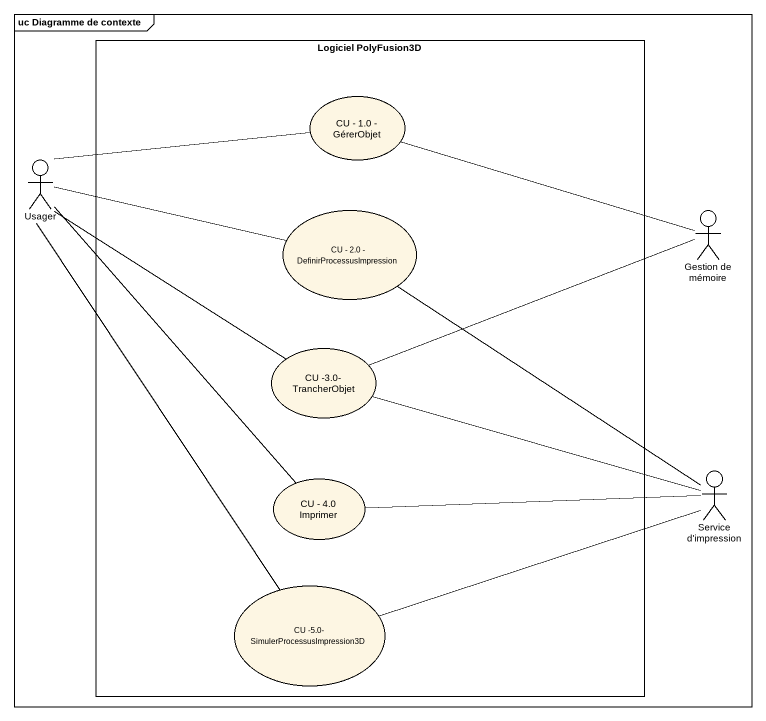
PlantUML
@startuml
mainframe uc Diagramme de contexte
rectangle "Logiciel PolyFusion3D" as Logiciel_PolyFusion3D {
  usecase "CU - 1.0 - GérerObjet" as CU_1_0_GérerObjet
  usecase "CU - 2.0 - DefinirProcessusImpression" as CU_2_0_DefinirProcessusImpre
  usecase "CU -3.0- TrancherObjet" as CU_3_0_TrancherObjet
  usecase "CU - 4.0 Imprimer" as CU_4_0_Imprimer
  usecase "CU -5.0- SimulerProcessusImpression3D" as CU_5_0_SimulerProcessusImpre
}
actor Usager
actor "Gestion de mémoire" as Gestion_de_mémoire
actor "Service d'impression" as Service_d_impression
CU_1_0_GérerObjet -right- Gestion_de_mémoire
Usager -right- CU_1_0_GérerObjet
Usager -right- CU_2_0_DefinirProcessusImpre
Usager -- CU_3_0_TrancherObjet
Usager -- CU_4_0_Imprimer
Usager -- CU_5_0_SimulerProcessusImpre
CU_2_0_DefinirProcessusImpre -- Service_d_impression
Gestion_de_mémoire -left- CU_3_0_TrancherObjet
CU_4_0_Imprimer -right- Service_d_impression
Service_d_impression -left- CU_3_0_TrancherObjet
Service_d_impression -left- CU_5_0_SimulerProcessusImpre
@enduml
